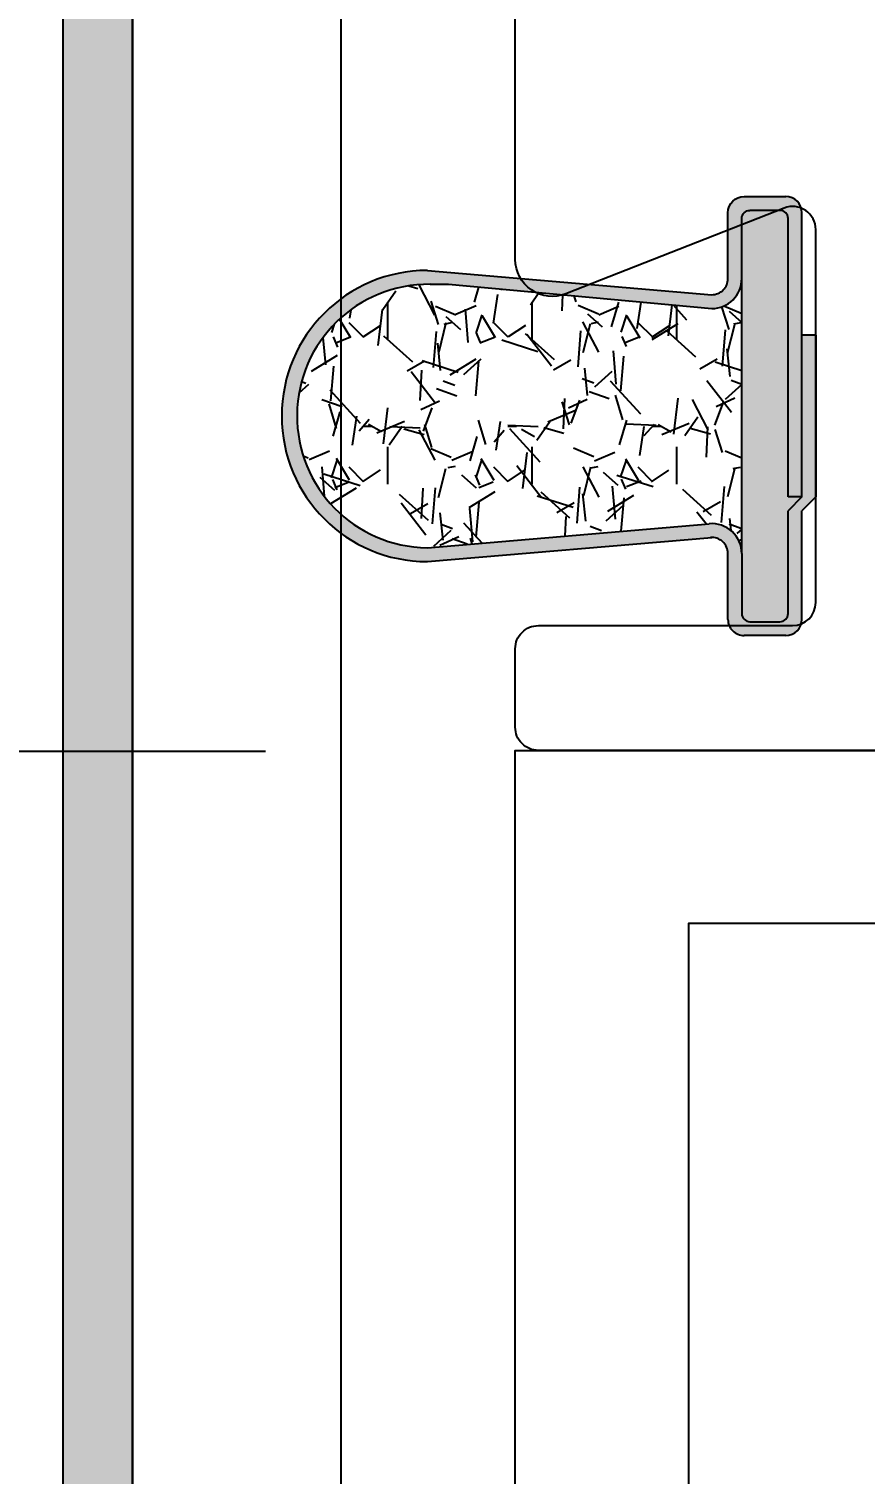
# Model space of a CAD drawing. Extents: x 0 to 79.8, y 0 to 38.2.
# Drawn here: x 5.604 to 5.965, y 29.301 to 29.926 of the extents above; entities that cross this region are included whole.
import ezdxf

# ---------------------------------------------------------------- set-up
doc = ezdxf.new("R2010")
doc.units = 0
doc.header["$MEASUREMENT"] = 0
doc.layers.get('0').update_dxf_attribs({"linetype": 'CONTINUOUS'})
doc.layers.get('DEFPOINTS').update_dxf_attribs({"color": 1, "linetype": 'CONTINUOUS'})
for name, color, linetype in [('FRAME', 1, 'CONTINUOUS'), ('SILL-PAN', 7, 'CONTINUOUS'), ('TEXT', 7, 'CONTINUOUS'), ('TITLE-BLOCK', 7, 'CONTINUOUS'), ('WATERPROOF_MATL', 5, 'CONTINUOUS')]:
    doc.layers.add(name, color=color, linetype=linetype)
doc.styles.add('ROMANS', font='romans')
doc.styles.get("Standard").update_dxf_attribs({"font": 'simplex.shx'})
doc.dimstyles.new('QUARTER', dxfattribs={"dimscale": 4, "dimtxt": 0.06, "dimasz": 0.04999999999999999, "dimexe": 0.06, "dimexo": 0.032, "dimgap": 0.021, "dimtad": 0, "dimdec": 4, "dimzin": 4, "dimdsep": 46, "dimlunit": 5, "dimtxsty": 'ROMANS', "dimcen": 0.09, "dimadec": 0, "dimazin": 1, "dimtfac": 1, "dimtdec": 4, "dimtofl": 0, "dimtmove": 0, "dimatfit": 3, "dimfxl": 0, "dimtolj": 1, "dimtzin": 0, "dimarcsym": 0})
doc.dimstyles.new('QUARTER HORIZONTAL', dxfattribs={"dimscale": 4, "dimtxt": 0.06, "dimasz": 0.04999999999999999, "dimexe": 0.06, "dimexo": 0.032, "dimgap": 0.021, "dimtad": 0, "dimtih": 1, "dimtoh": 1, "dimdec": 4, "dimzin": 4, "dimdsep": 46, "dimlunit": 5, "dimtxsty": 'Standard', "dimcen": 0.09, "dimadec": 0, "dimazin": 1, "dimtfac": 1, "dimtdec": 4, "dimtofl": 0, "dimtmove": 0, "dimatfit": 3, "dimfxl": 0, "dimtolj": 1, "dimtzin": 0, "dimarcsym": 0})
doc.dimstyles.get("Standard").update_dxf_attribs({"dimtxt": 0.18, "dimasz": 0.18, "dimexe": 0.18, "dimexo": 0.0625, "dimgap": 0.09, "dimtad": 0, "dimtih": 1, "dimtoh": 1, "dimdec": 4, "dimzin": 0, "dimdsep": 46, "dimtxsty": 'Standard', "dimcen": 0.09, "dimadec": 0, "dimazin": 0, "dimtfac": 1, "dimtdec": 4, "dimtofl": 0, "dimtmove": 0, "dimatfit": 3, "dimfxl": 0, "dimtolj": 1, "dimtzin": 0, "dimarcsym": 0})

# ---------------------------------------------------------------- blocks, each defined once
blk = doc.blocks.new('*D69')
at = {"layer": 'DEFPOINTS', "color": 0}
for p in [(1.692680698425355, 29.61327077029904), (5.833898391647951, 29.61327077029904), (5.684648391647785, 28.48327125751251)]:
    blk.add_point(p, dxfattribs=at)
at = {"layer": 'TITLE-BLOCK', "color": 0, "lineweight": -2}
for p, q in [((1.692680698425355, 29.81327077029904), (1.692680698425355, 30.01327077029904)), ((5.705898391647951, 29.61327077029904), (1.452680698425355, 29.61327077029904)), ((5.556648391647785, 28.48327125751251), (1.452680698425355, 28.48327125751251)), ((1.692680698425356, 28.28327125751251), (1.692680698425356, 28.08327125751251))]:
    blk.add_line(p, q, dxfattribs=at)
at = {"layer": 'TITLE-BLOCK', "color": 0}
for points in [[(1.659347365092022, 29.81327077029904), (1.726014031758688, 29.81327077029904), (1.692680698425355, 29.61327077029904)], [(1.659347365092022, 28.28327125751251), (1.726014031758689, 28.28327125751251), (1.692680698425356, 28.48327125751251)]]:
    blk.add_solid(points, dxfattribs=at)
at = {"layer": 'TITLE-BLOCK', "color": 0, "insert": (1.692680698425363, 29.03327101390577), "char_height": 0.24, "attachment_point": 5}
blk.add_mtext('\\A1;1{\\H1x;\\S1/8;}"', dxfattribs=at)
blk = doc.blocks.new('*D70')
at = {"color": 0, "lineweight": -2}
for p, q in [((0.7658476520794584, 35.34325990862439), (0.7658476520794587, 33.82297986878273)), ((0.7658476520794599, 28.68327125751251), (0.7658476520794596, 30.20355129735416)), ((5.556648391647785, 28.48327125751251), (0.5258476520794595, 28.48327125751251))]:
    blk.add_line(p, q, dxfattribs=at)
at = {"color": 0}
for points in [[(0.7325143187461249, 35.34325990862439), (0.7991809854127917, 35.34325990862439), (0.7658476520794584, 35.54325990862439)], [(0.7325143187461265, 28.68327125751251), (0.7991809854127933, 28.68327125751251), (0.7658476520794599, 28.48327125751251)]]:
    blk.add_solid(points, dxfattribs=at)
at = {"layer": 'DEFPOINTS', "color": 0}
for p in [(0.7658476520794584, 35.54325990862439), (6.132512048931634, 35.54325990862439), (5.684648391647785, 28.48327125751251)]:
    blk.add_point(p, dxfattribs=at)
at = {"color": 0, "insert": (0.765847652079468, 32.01326558306844), "char_height": 0.24, "attachment_point": 5, "rotation": 90, "style": 'ROMANS'}
blk.add_mtext('\\A1;NET FRAME HEIGHT', dxfattribs=at)
blk = doc.blocks.new('*D72')
at = {"color": 0, "lineweight": -2}
for p, q in [((1.692680698425364, 35.34325990862438), (1.692680698425364, 35.19369391089027)), ((1.692680698425365, 29.81327077029903), (1.692680698425365, 29.96283676803313)), ((5.705898391647951, 29.61327077029903), (1.452680698425365, 29.61327077029903))]:
    blk.add_line(p, q, dxfattribs=at)
at = {"color": 0}
for points in [[(1.659347365092031, 35.34325990862438), (1.726014031758697, 35.34325990862438), (1.692680698425364, 35.54325990862438)], [(1.659347365092032, 29.81327077029903), (1.726014031758698, 29.81327077029903), (1.692680698425365, 29.61327077029903)]]:
    blk.add_solid(points, dxfattribs=at)
at = {"layer": 'DEFPOINTS', "color": 0}
for p in [(1.692680698425364, 35.54325990862438), (6.132512048931577, 35.54325990862438), (5.833898391647951, 29.61327077029903)]:
    blk.add_point(p, dxfattribs=at)
at = {"color": 0, "insert": (1.692680698425373, 32.57826533946169), "char_height": 0.24, "attachment_point": 5, "rotation": 90, "style": 'ROMANS'}
blk.add_mtext('\\A1;JAMB HEIGHT (NHF-1.125")', dxfattribs=at)
blk = doc.blocks.new('3749-SILL')
blk.add_lwpolyline([(0.6665989560165713, -0.7000004872134671), (0.01000000000000512, -0.70000048721346, -0.4142135623733031), (0, -0.6900004872134691), (0, -0.656000487213463, -0.4142135623734073), (0.01000000000000512, -0.646000487213465), (0.1200000000000045, -0.6460004872134721, 0.414213562372991), (0.1299999999999955, -0.6360004872134599), (0.1299999999999955, -0.4746324154477151, 0.5285491067761589), (0.1163456096550419, -0.4653240626822353), (0.02184702455195975, -0.5024235072041847, -0.5285491067762694), (1.4210854715202e-14, -0.4875301427794199), (0, 0, -0.4142135623734073)], format="xyb")
blk = doc.blocks.new('*U37')
h = blk.add_hatch(color=7)
h.dxf.hatch_style = 1
h.paths.add_polyline_path([(-0.06244228641652898, 0.1619882729286112), (-0.0520159362549512, 0.03959539549218635, -0.4393819219709624), (-0.05899056916341916, 0.03200000000000003), (-0.08744328750798944, 0.03199999999999958, 0.414213562373092), (-0.09444328750798936, 0.02499999999999958), (-0.09444328750798936, 0.006999999999999534, 0.4142135623730894), (-0.08744328750798935, -3.33066907387547e-16), (-0.04044228750799125, 0), (-0.03444328750798856, -0.0060000000000002), (0.03555771249200922, -0.0060000000000002), (0.03555771249200923, -2.775557561562891e-17), (-0.03444328750798852, 0), (-0.04044228750799118, 0.005999999999999645), (-0.08494328750798986, 0.005999999999999617, -0.4142135623730941), (-0.08844328750798985, 0.00949999999999962), (-0.08844328750798985, 0.02249999999999991, -0.414213562373071), (-0.08494328750798988, 0.02599999999999963), (-0.05899056916341897, 0.02600000000000002, 0.4393819219709506), (-0.04603767947626435, 0.0401057344854886), (-0.05644207855980712, 0.1619858380355864, -1.000618141417038), (0.05755671249201022, 0.160705716355984), (0.05755671249201023, 0.152869), (0.04705771705673792, 0.03901089416962103, 0.414459032046027), (0.06005771249200897, 0.02599999999999977), (0.08605771249200875, 0.02599999999999963, -0.4142135623730931), (0.08955771249200875, 0.02249999999999963), (0.08955771249200878, 0.009499999999999814, -0.4142135623731137), (0.08605771249200878, 0.005999999999999589), (-0.03444328750798853, 0.005999999999999645), (-0.03444328750798853, 0), (0.0885567124920108, -3.33066907387547e-16, 0.4142135623730951), (0.09555671249201081, 0.006999999999999673), (0.09555671249201081, 0.02499999999999974, 0.4142135623730885), (0.0885567124920108, 0.03199999999999958), (0.06005771249200895, 0.03199999999999983, -0.4142135623729288), (0.05305771249200897, 0.0389999999999959), (0.0635577124920091, 0.1620000000000135, 1.000093076325736)])
h = blk.add_hatch()
h.set_pattern_fill('GRAVEL', scale=0.0625)
h.set_pattern_definition([(228.012787504, (-0.01399056916341923, 0.08849999999999991), (-0.5000000000000039, -0.5625000000000002), [0.0084085, -0.8324430029421062]), (184.969740728, (-0.01961556916341944, 0.08224999999999982), (0.7499999999999984, 0.06250000000000219), [0.01442925, -1.428495297576875]), (132.510447078, (-0.03399056916341969, 0.08099999999999985), (0.6250000000000073, -0.6874999999999916), [0.01017425, -1.007252037256231]), (267.273689006, (-0.05836556916341973, 0.06537499999999985), (0.06250000000000151, 1.250000000000001), [0.013139875, -1.300847377601812]), (292.833654178, (-0.0589905691634196, 0.0522499999999998), (-0.3124999999999993, 0.7500000000000018), [0.0128846875, -1.275585820505518]), (357.273689006, (-0.05399056916341971, 0.04037499999999983), (-1.250000000000001, 0.0625000000000016), [0.013139875, -1.300847377601812]), (37.6942404667, (-0.04086556916341966, 0.03974999999999984), (-0.8124999999999999, -0.6249999999999983), [0.0173768125, -1.72030303430725]), (72.2553283749, (-0.02711556916341973, 0.05037499999999973), (0.4375000000000017, 1.375), [0.01640549999999999, -1.624145093550837]), (121.429565615, (-0.02211556916341983, 0.06599999999999973), (-0.5000000000000012, 0.8124999999999992), [0.013184375, -1.305254569358062]), (175.236358309, (-0.0289905691634198, 0.07724999999999971), (0.687499999999999, -0.06250000000000237), [0.015052, -0.7375476611745188]), (222.397437798, (-0.04399056916341948, 0.0784999999999999), (-0.7499999999999977, -0.6874999999999982), [0.0194655, -1.927085937799681]), (138.814074834, (0.003509430836579952, 0.06474999999999975), (-0.4375000000000021, 0.375), [0.006643812499999998, -0.6577403007959185]), (171.46923439, (-0.001490569163419941, 0.06912499999999977), (0.8124999999999999, -0.1249999999999997), [0.0126398125, -1.251344463509813]), (225, (-0.01399056916341923, 0.07099999999999984), (-6.938893903907228e-18, -0.06249999999999581), [0.0088388125, -0.07954953514831875]), (203.198590514, (-0.01836556916341969, 0.0784999999999999), (0.3124999999999993, 0.1249999999999985), [0.004759875, -0.4712259441164938]), (291.801409486, (-0.02274056916341927, 0.07662499999999983), (-0.06249999999998024, 0.1875000000000064), [0.0067314375, -0.3298413629459063]), (30.96375653209999, (-0.02024056916341976, 0.07037499999999974), (0.1875000000000033, 0.1249999999999987), [0.0109330625, -0.3535014309278312]), (161.565051177, (-0.01086556916341941, 0.07599999999999973), (0.1250000000000007, -0.06249999999999854), [0.007905687499999998, -0.1897366662605249]), (16.389540334, (-0.0589905691634196, 0.07662499999999983), (0.6249999999999979, 0.1875000000000027), [0.011075, -1.096427821666837]), (70.3461759419, (-0.0483655691634195, 0.07974999999999988), (-0.2500000000000763, -0.6875000000002123), [0.0092913125, -0.9198379842074375]), (293.198590514, (-0.01086556916341941, 0.08849999999999991), (-0.1249999999999982, 0.3124999999999994), [0.0095196875, -0.4664661316164938]), (343.610459666, (-0.007115569163419266, 0.07974999999999988), (-0.6249999999999979, 0.1875000000000027), [0.011075, -1.096427821666812]), (339.44395478, (-0.0589905691634196, 0.03787499999999977), (-0.3125000000000023, 0.1250000000000015), [0.01068, -0.5233202340823435]), (294.775140569, (-0.04899056916341982, 0.03412499999999985), (-0.3125000000000003, 0.6875000000000001), [0.008948625, -0.88591519145475]), (66.8014094864, (-0.01024056916341998, 0.0259999999999998), (0.1249999999999988, 0.3124999999999981), [0.0095196875, -0.4664661316164938]), (17.3540246363, (-0.006490569163419835, 0.03474999999999984), (-0.8124999999999986, -0.2499999999999977), [0.0104769375, -1.03721397589]), (69.44395478040002, (-0.04086556916341966, 0.0259999999999998), (-0.1250000000000004, -0.3124999999999972), [0.005339999999999998, -0.5286602340823435]), (101.309932474, (-0.01399056916341923, 0.0259999999999998), (-0.06249999999999774, 0.2500000000000008), [0.003186875, -0.31550184459955]), (165.963756532, (-0.01461556916341955, 0.02912499999999985), (0.1874999999999974, -0.06250000000000008), [0.0128846875, -0.2448094141011063]), (186.009005957, (-0.02711556916341973, 0.03224999999999978), (0.6250000000000029, 0.06249999999999895), [0.011940625, -1.182120198408925]), (303.690067526, (-0.02024056916341976, 0.06474999999999975), (-0.0624999999999992, 0.1249999999999991), [0.009013874999999996, -0.2163330797165]), (353.157226587, (-0.01524056916341987, 0.05724999999999991), (1.062500000000001, -0.1250000000000033), [0.015737125, -1.557972664001769]), (60.9453959009, (0.0003844308365801297, 0.05537499999999984), (-0.2499999999999985, -0.4374999999999986), [0.006434749999999999, -0.6370421338116875]), (90, (0.003509430836579952, 0.06099999999999983), (-0.06249999999999999, 0.0625), [0.00375, -0.05875]), (120.256437164, (-0.02836556916341948, 0.03412499999999985), (0.2500000000000006, -0.4375000000000005), [0.00868275, -0.8595949993406126]), (48.01278750420001, (-0.03274056916341994, 0.0416249999999998), (0.5, 0.5624999999999984), [0.016817, -0.8240345029421061]), (0, (-0.02149056916341952, 0.05412499999999987), (0.0625, 0.0625), [0.01625, -0.04625]), (325.3048464690001, (-0.005240569163419195, 0.05412499999999987), (0.6250000000000087, -0.4374999999999891), [0.009882124999999997, -0.9783296438026248]), (254.054604099, (0.00288443083658052, 0.04849999999999988), (-0.06250000000000236, -0.2500000000000003), [0.009100125, -0.4459067430800313]), (207.645975364, (0.0003844308365801297, 0.03974999999999984), (-1.187499999999997, -0.625000000000003), [0.0148165625, -1.466842136391212]), (175.42607874, (-0.01274056916341948, 0.03287499999999977), (-0.8124999999999971, 0.06250000000000008), [0.0156749375, -1.551817087998056])])
h.paths.add_polyline_path([(-0.04603767947626435, 0.0401057344854886, -0.439381921970955), (-0.05899056916341917, 0.02600000000000004), (0.06005771249200896, 0.02599999999999981, -0.4144590320460285), (0.04705771705673792, 0.03901089416962114), (0.05755671249201022, 0.152869), (0.05755671249201022, 0.1607057163559876, 1.000618141418011), (-0.05644207855980712, 0.1619858380355864)])
h = blk.add_hatch(color=7)
h.dxf.hatch_style = 1
h.paths.add_polyline_path([(0.08605771249200878, 0.00599999999999962, 0.4142135623730953), (0.08955771249200878, 0.009499999999999622), (0.08955771249200878, 0.02249999999999944, 0.4142135623731117), (0.08605771249200878, 0.02599999999999963), (-0.05894328750799005, 0.02599999999999991), (-0.08494328750798985, 0.02599999999999963, 0.4142135623730956), (-0.08844328750798985, 0.02249999999999963), (-0.08844328750798985, 0.009499999999999339, 0.4142135623730704), (-0.08494328750798986, 0.00599999999999962), (-0.04044228750799117, 0.005999999999999673), (-0.03444328750798853, 0), (-0.03444328750798853, 0.005999999999999671)])
for p, q in [((-0.062443287507989, 0.162), (-0.0519432875079886, 0.03899999999999981)), ((-0.05644328750798877, 0.162), (-0.04603767947626469, 0.04010573448548871)), ((0.06355771249200792, 0.162), (0.0530577124920093, 0.03899999999999981)), ((0.05755671249201022, 0.1607619999999993), (0.05755671249201022, 0.152869)), ((0.05755671249201022, 0.152869), (0.04705671249200982, 0.03899999999999981)), ((-0.08744328750798935, 0.0319999999999997), (-0.05894328750799005, 0.0319999999999997)), ((0.06005771249200897, 0.0319999999999997), (0.0885567124920108, 0.0319999999999997)), ((-0.05899056916341916, 0.02600000000000002), (-0.08494328750798985, 0.02599999999999991)), ((-0.05894328750799005, 0.02599999999999991), (0.08605771249200878, 0.02599999999999991)), ((-0.09444328750798903, 0.006999999999999673), (-0.09444328750798903, 0.02499999999999958)), ((-0.0884432875079888, 0.02249999999999963), (-0.0884432875079888, 0.00949999999999962)), ((0.0895577124920095, 0.00949999999999962), (0.0895577124920095, 0.02249999999999963)), ((0.09555671249201048, 0.02499999999999958), (0.09555671249201048, 0.006999999999999673)), ((-0.08744328750798935, 0), (-0.04044228750799128, 0)), ((-0.08494328750798985, 0.005999999999999783), (-0.04044228750799128, 0.005999999999999672)), ((-0.03444328750798853, 0), (-0.04044228750799128, 0.005999999999999783)), ((-0.03444328750798853, -0.006000000000000227), (-0.04044228750799128, 0)), ((-0.03444328750798853, 0.005999999999999672), (0.08605771249200878, 0.005999999999999783)), ((-0.03444328750798853, 0), (-0.03444328750798853, 0.005999999999999783)), ((-0.03444328750798853, 0), (0.0885567124920108, 0)), ((0.03555771249200923, -0.006000000000000227), (0.03555771249200923, 0)), ((0.03555771249200923, -0.006000000000000227), (-0.03444328750798853, -0.006000000000000227))]:
    blk.add_line(p, q)
for centre, radius, start, end in [((0.0005577124920090881, 0.162), 0.063, 0, 180), ((0.0005577124920090881, 0.1613809999999997), 0.057003, 359.37793, 179.377914), ((-0.05899056916341916, 0.03900000000000003), 0.013, 270, 4.879273783006067), ((-0.05899056916341916, 0.03900000000000003), 0.007000000000000001, 270, 4.879273783006067), ((0.06005771249200897, 0.03899999999999981), 0.013, 180, 270), ((0.06005771249200897, 0.03899999999999981), 0.007, 180, 270.000061), ((-0.08744328750798935, 0.02499999999999958), 0.007, 90.00000000000001, 180.000015), ((-0.08494328750798985, 0.02249999999999963), 0.0035, 90.00000000000001, 179.999985), ((-0.08744328750798935, 0.006999999999999673), 0.007, 180, 270), ((-0.08494328750798985, 0.00949999999999962), 0.0035, 180, 270), ((0.08605771249200878, 0.00949999999999962), 0.0035, 270, 0), ((0.0885567124920108, 0.006999999999999673), 0.007, 270, 0)]:
    blk.add_arc(centre, radius, start, end)
at = {"extrusion": (0, 0, -1)}
for centre, radius, end in [((-0.0885567124920108, 0.02499999999999958), 0.007, 179.999985), ((-0.08605771249200878, 0.02249999999999963), 0.0035, 180.000015)]:
    blk.add_arc(centre, radius, 90.00000000000001, end, dxfattribs=at)

msp = doc.modelspace()

# ---------------------------------------------------------------- hatches: boundary and pattern name
at = {"layer": 'WATERPROOF_MATL'}
msp.add_hatch(color=7, dxfattribs=at).paths.add_polyline_path([(5.648398391647902, 30.51077125751252), (5.648398391647788, 28.48327125751255), (11.70339839164794, 28.48327125751255), (11.70339839164794, 30.51077125751252), (11.73339839164802, 30.51077125751252), (11.73339839164802, 28.45327125751252), (5.618398391647816, 28.45327125751252), (5.618398391647816, 30.51077125751252)])

# ---------------------------------------------------------------- linework, layer by layer
at = {"layer": 'SILL-PAN', "color": 7}
msp.add_lwpolyline([(5.648398391647902, 30.51077125751252), (5.738398391647934, 30.51077125751252), (5.738398391647934, 28.57327125751252), (11.61339839164791, 28.57327125751252), (11.61339839164791, 30.51077125751252), (11.70339839164794, 30.51077125751252), (11.70339839164794, 28.48327125751255), (5.648398391647788, 28.48327125751255)], close=True, dxfattribs=at)
at = {"layer": 'TEXT'}
msp.add_lwpolyline([(6.717899657088573, 29.16377235875905), (6.013899860204191, 29.16377235875905), (6.013899860204191, 28.5737723587591), (5.938899860204174, 28.5737723587591), (5.938899860204174, 29.16377235875902), (5.813899860204188, 29.16377235875902), (5.813899860204181, 29.61377235875909), (6.083899860204198, 29.61377235875906), (6.083899860204198, 29.53877235875904), (5.888899860204198, 29.53877235875904), (5.888899860204198, 29.23877235875906), (6.580399657088577, 29.23877235875906, 0.414213562373095)], format="xyb", dxfattribs=at)
at = {"layer": 'WATERPROOF_MATL', "color": 7}
msp.add_lwpolyline([(5.648398391647902, 30.51077125751252), (5.648398391647788, 28.48327125751255), (11.70339839164794, 28.48327125751255), (11.70339839164794, 30.51077125751252), (11.73339839164802, 30.51077125751252), (11.73339839164802, 28.45327125751252), (5.618398391647816, 28.45327125751252), (5.618398391647816, 30.51077125751252)], close=True, dxfattribs=at)

# ---------------------------------------------------------------- block references
at = {"rotation": 90}
msp.add_blockref('*U37', (5.93789818853233, 29.75789759368992), dxfattribs=at)
at = {"layer": 'FRAME'}
msp.add_blockref('3749-SILL', (5.813898188532335, 30.31377125751251), dxfattribs=at)

# ---------------------------------------------------------------- dimensions: what is measured, and where the dimension line sits
for base, p1, p2, text, picture, middle in [((0.7658476520794584, 35.54325990862439), (5.684648391647784, 28.48327125751249), (6.13251204893163, 35.54325990862438), 'NET FRAME HEIGHT', '*D70', (0.765847652079468, 32.01326558306844)), ((1.692680698425364, 35.54325990862438), (5.833898391647949, 29.61327077029902), (6.132512048931574, 35.54325990862436), 'JAMB HEIGHT (NHF-1.125")', '*D72', (1.692680698425373, 32.57826533946169))]:
    dim = msp.add_linear_dim(base=base, p1=p1, p2=p2, angle=90, text=text, dimstyle='QUARTER', override={"dimpost": '"', "dimse2": 1})
    dim.commit()
    dim.dimension.update_dxf_attribs({"geometry": picture, "text_midpoint": middle})
at = {"layer": 'TITLE-BLOCK'}
dim = msp.add_linear_dim(base=(1.692680698425355, 29.61327077029904), p1=(5.684648391647784, 28.48327125751249), p2=(5.833898391647949, 29.61327077029902), angle=90, dimstyle='QUARTER HORIZONTAL', override={"dimpost": '"'}, dxfattribs=at)
dim.commit()
dim.dimension.update_dxf_attribs({"geometry": '*D69', "text_midpoint": (1.692680698425363, 29.03327101390577), "dimtype": 160})

# ---------------------------------------------------------------- leaders
at = {"layer": 'TEXT'}
msp.add_leader([(6.182678470508904, 29.67577077029902), (5.549301305930612, 32.56661774373532), (5.174301305930612, 32.56661774373532)], dimstyle='Standard', dxfattribs=at)

doc.saveas('drawing.dxf')
